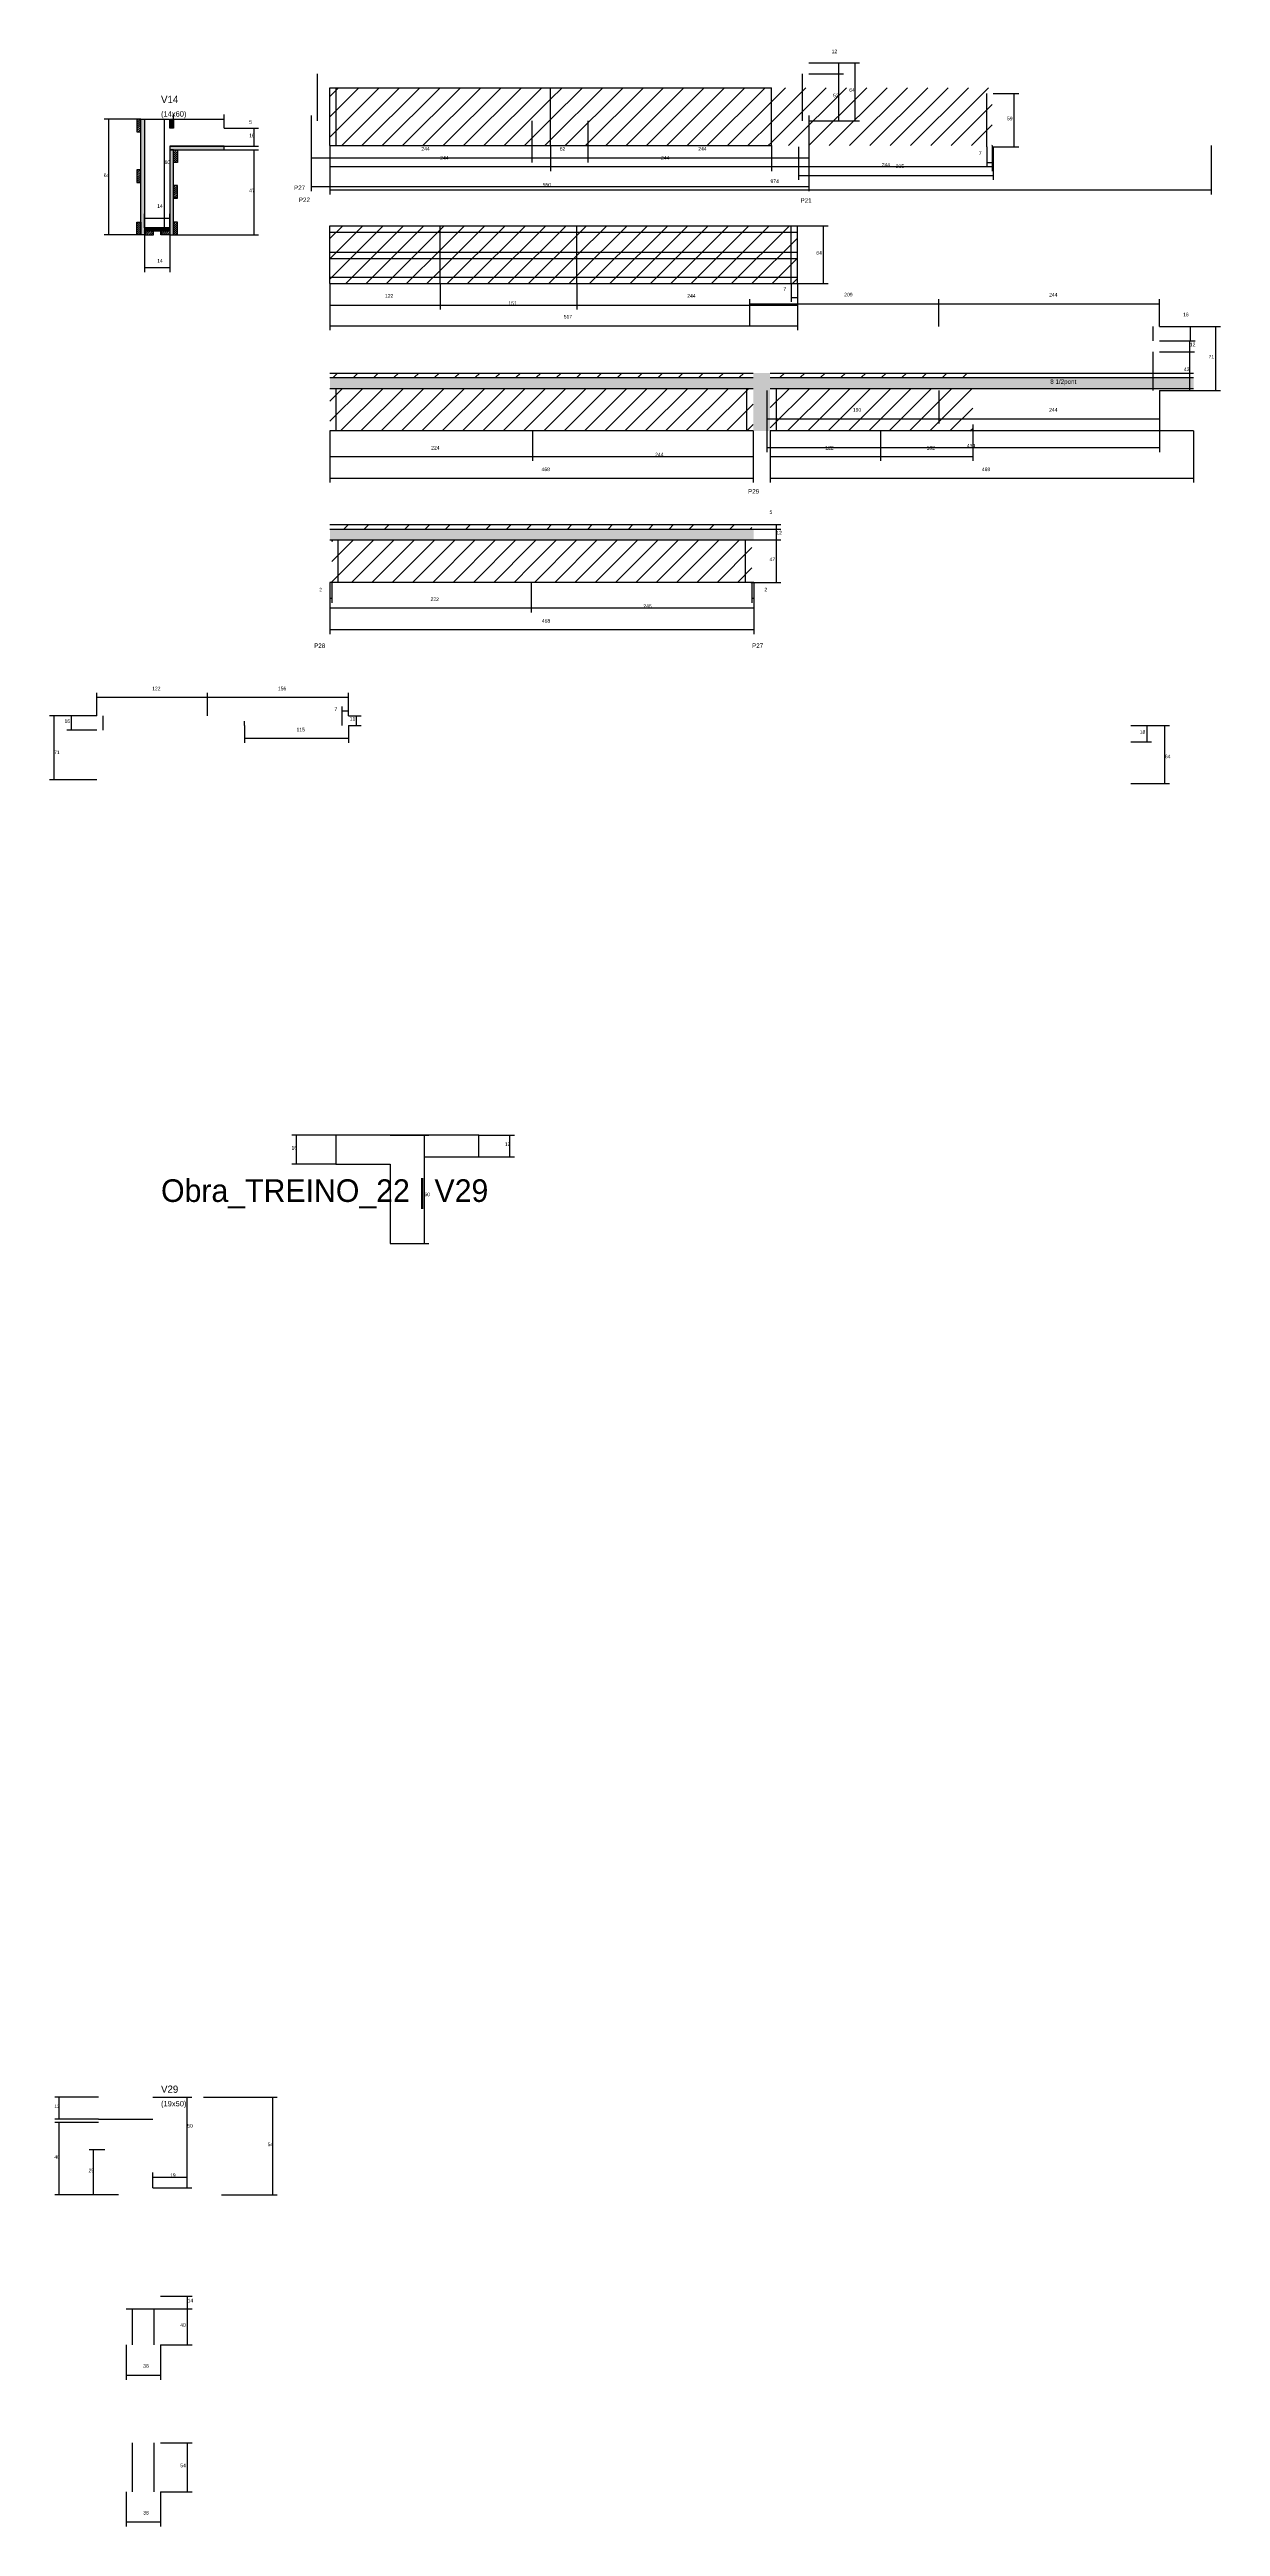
# Model space of a CAD drawing. Header units: metres. Extents: x -2848 to 22762, y -49062 to 1016.
# Drawn here: x 7877 to 9171, y -33474 to -30736 of the extents above; entities that cross this region are included whole.
import ezdxf

# ---------------------------------------------------------------- set-up
doc = ezdxf.new("R2010")
doc.units = ezdxf.units.M
for name, color, linetype in [('CONCRETO', 251, 'Continuous'), ('COTA', 4, 'Continuous'), ('Cota Seção (2x)', 4, 'Continuous'), ('Hachura', 253, 'Continuous'), ('LABEL_ID', 3, 'Continuous'), ('Madeira', 126, 'Continuous'), ('NOMENCLATURA', 7, 'Continuous'), ('Painéis', 200, 'Continuous'), ('SARR_2.2x7', 40, 'Continuous'), ('SARR_EDITAR', 141, 'Continuous'), ('Texto Seção', 7, 'Continuous')]:
    doc.layers.add(name, color=color, linetype=linetype)

msp = doc.modelspace()

# ---------------------------------------------------------------- hatches: boundary and pattern name
at = {"layer": 'COTA'}
h = msp.add_hatch(dxfattribs=at)
h.set_pattern_fill('AR-CONC', scale=0.03)
h.paths.add_polyline_path([(8673.2, -31110.5), (9141.2, -31110.5), (9141.2, -31098.5), (8673.2, -31098.5), (8673.2, -31093.5), (8654.6, -31093.5), (8654.6, -31098.5), (8186.6, -31098.5), (8186.6, -31110.5), (8654.6, -31110.5), (8654.6, -31157.5), (8673.2, -31157.5)])
h = msp.add_hatch(dxfattribs=at)
h.set_pattern_fill('AR-CONC', scale=0.03)
h.paths.add_polyline_path([(8186.6, -31266), (8186.6, -31278), (8655.1, -31278), (8655.1, -31266)])
at = {"layer": 'Hachura'}
h = msp.add_hatch(dxfattribs=at)
h.set_pattern_fill('ANSI31', scale=5)
h.paths.add_polyline_path([(8430.6, -30842), (8430.6, -30778), (8186.6, -30778), (8186.6, -30842)])
h = msp.add_hatch(dxfattribs=at)
h.set_pattern_fill('ANSI31', scale=5)
h.paths.add_polyline_path([(8430.6, -30778), (8430.6, -30842), (8674.6, -30842), (8674.6, -30778)])
h = msp.add_hatch(dxfattribs=at)
h.set_pattern_fill('ANSI31', scale=5)
h.paths.add_polyline_path([(8918.6, -30842), (8918.6, -30778), (8674.6, -30778), (8674.6, -30842)])
h = msp.add_hatch(dxfattribs=at)
h.set_pattern_fill('ANSI31', scale=0.5)
h.paths.add_polyline_path([(7977.7, -30812.8), (7973.3, -30812.8), (7973.3, -30812.8), (7973.3, -30826.8), (7973.3, -30826.8), (7977.7, -30826.8), (7977.7, -30826.8), (7977.7, -30812.8)])
h = msp.add_hatch(color=8, dxfattribs=at)
h.dxf.hatch_style = 1
h.paths.add_polyline_path([(7977.7, -30812.8), (7981.7, -30812.8), (7981.7, -30812.8), (7981.7, -30940.8), (7981.7, -30940.8), (7977.7, -30940.8), (7977.7, -30940.8), (7977.7, -30812.8)])
h = msp.add_hatch(color=8, dxfattribs=at)
h.dxf.hatch_style = 1
h.paths.add_polyline_path([(8009.7, -30812.8), (8013.7, -30812.8), (8013.7, -30812.8), (8013.7, -30822.8), (8013.7, -30822.8), (8009.7, -30822.8), (8009.7, -30822.8), (8009.7, -30812.8)])
h = msp.add_hatch(color=8, dxfattribs=at)
h.dxf.hatch_style = 1
h.paths.add_polyline_path([(8069.7, -30846.8), (8069.7, -30842.8), (8069.7, -30842.8), (8009.7, -30842.8), (8009.7, -30842.8), (8009.7, -30846.8), (8009.7, -30846.8), (8069.7, -30846.8)])
h = msp.add_hatch(color=8, dxfattribs=at)
h.dxf.hatch_style = 1
h.paths.add_polyline_path([(8013.7, -30846.8), (8009.7, -30846.8), (8009.7, -30846.8), (8009.7, -30940.8), (8009.7, -30940.8), (8013.7, -30940.8), (8013.7, -30940.8), (8013.7, -30846.8)])
h = msp.add_hatch(dxfattribs=at)
h.set_pattern_fill('ANSI31', scale=0.5)
h.paths.add_polyline_path([(8013.7, -30846.8), (8018.1, -30846.8), (8018.1, -30846.8), (8018.1, -30860.8), (8018.1, -30860.8), (8013.7, -30860.8), (8013.7, -30860.8), (8013.7, -30846.8)])
h = msp.add_hatch(dxfattribs=at)
h.set_pattern_fill('ANSI31', scale=0.5)
h.paths.add_polyline_path([(7973.3, -30883), (7977.7, -30883), (7977.7, -30883), (7977.7, -30869), (7977.7, -30869), (7973.3, -30869), (7973.3, -30869), (7973.3, -30883)])
h = msp.add_hatch(dxfattribs=at)
h.set_pattern_fill('ANSI31', scale=0.5)
h.paths.add_polyline_path([(8013.7, -30900.3), (8018.1, -30900.3), (8018.1, -30900.3), (8018.1, -30886.3), (8018.1, -30886.3), (8013.7, -30886.3), (8013.7, -30886.3), (8013.7, -30900.3)])
h = msp.add_hatch(dxfattribs=at)
h.set_pattern_fill('ANSI31', scale=0.5)
h.paths.add_polyline_path([(7977.7, -30940.8), (7973.3, -30940.8), (7973.3, -30940.8), (7973.3, -30926.8), (7973.3, -30926.8), (7977.7, -30926.8), (7977.7, -30926.8), (7977.7, -30940.8)])
h = msp.add_hatch(color=8, dxfattribs=at)
h.dxf.hatch_style = 1
h.paths.add_polyline_path([(8009.7, -30936.4), (8009.7, -30932.8), (8009.7, -30932.8), (7981.7, -30932.8), (7981.7, -30932.8), (7981.7, -30936.4), (7981.7, -30936.4), (8009.7, -30936.4)])
h = msp.add_hatch(dxfattribs=at)
h.set_pattern_fill('ANSI31', scale=0.5)
h.paths.add_polyline_path([(7991.7, -30940.8), (7991.7, -30936.4), (7991.7, -30936.4), (7981.7, -30936.4), (7981.7, -30936.4), (7981.7, -30940.8), (7981.7, -30940.8), (7991.7, -30940.8)])
h = msp.add_hatch(dxfattribs=at)
h.set_pattern_fill('ANSI31', scale=0.5)
h.paths.add_polyline_path([(7999.7, -30940.8), (7999.7, -30936.4), (7999.7, -30936.4), (8009.7, -30936.4), (8009.7, -30936.4), (8009.7, -30940.8), (8009.7, -30940.8), (7999.7, -30940.8)])
h = msp.add_hatch(dxfattribs=at)
h.set_pattern_fill('ANSI31', scale=0.5)
h.paths.add_polyline_path([(8013.7, -30940.8), (8018.1, -30940.8), (8018.1, -30940.8), (8018.1, -30926.8), (8018.1, -30926.8), (8013.7, -30926.8), (8013.7, -30926.8), (8013.7, -30940.8)])
h = msp.add_hatch(dxfattribs=at)
h.set_pattern_fill('ANSI31', scale=5)
h.paths.add_polyline_path([(8308.6, -30994.7), (8308.6, -30930.7), (8186.6, -30930.7), (8186.6, -30994.7)])
h = msp.add_hatch(dxfattribs=at)
h.set_pattern_fill('ANSI31', scale=5)
h.paths.add_polyline_path([(8459.6, -30994.7), (8459.6, -30930.7), (8308.6, -30930.7), (8308.6, -30994.7)])
h = msp.add_hatch(dxfattribs=at)
h.set_pattern_fill('ANSI31', scale=5)
h.paths.add_polyline_path([(8703.6, -30994.7), (8703.6, -30930.7), (8459.6, -30930.7), (8459.6, -30994.7)])
h = msp.add_hatch(dxfattribs=at)
h.set_pattern_fill('ANSI31', scale=5)
h.paths.add_polyline_path([(8186.6, -31093.5), (8186.6, -31098.5), (8410.6, -31098.5), (8410.6, -31093.5)])
h = msp.add_hatch(dxfattribs=at)
h.set_pattern_fill('ANSI31', scale=5)
h.paths.add_polyline_path([(8410.6, -31157.5), (8410.6, -31110.5), (8186.6, -31110.5), (8186.6, -31157.5)])
h = msp.add_hatch(dxfattribs=at)
h.set_pattern_fill('ANSI31', scale=5)
h.paths.add_polyline_path([(8410.6, -31093.5), (8410.6, -31098.5), (8654.6, -31098.5), (8654.6, -31093.5)])
h = msp.add_hatch(dxfattribs=at)
h.set_pattern_fill('ANSI31', scale=5)
h.paths.add_polyline_path([(8410.6, -31110.5), (8410.6, -31157.5), (8654.6, -31157.5), (8654.6, -31110.5)])
h = msp.add_hatch(dxfattribs=at)
h.set_pattern_fill('ANSI31', scale=5)
h.paths.add_polyline_path([(8673.2, -31093.5), (8673.2, -31098.5), (8795.2, -31098.5), (8795.2, -31093.5)])
h = msp.add_hatch(dxfattribs=at)
h.set_pattern_fill('ANSI31', scale=5)
h.paths.add_polyline_path([(8795.2, -31157.5), (8795.2, -31110.5), (8673.2, -31110.5), (8673.2, -31157.5)])
h = msp.add_hatch(dxfattribs=at)
h.set_pattern_fill('ANSI31', scale=5)
h.paths.add_polyline_path([(8897.2, -31098.5), (8897.2, -31093.5), (8795.2, -31093.5), (8795.2, -31098.5)])
h = msp.add_hatch(dxfattribs=at)
h.set_pattern_fill('ANSI31', scale=5)
h.paths.add_polyline_path([(8897.2, -31157.5), (8897.2, -31110.5), (8795.2, -31110.5), (8795.2, -31157.5)])
h = msp.add_hatch(dxfattribs=at)
h.set_pattern_fill('ANSI31', scale=5)
h.paths.add_polyline_path([(8409.1, -31266), (8409.1, -31261), (8188.6, -31261), (8188.6, -31266)])
h = msp.add_hatch(dxfattribs=at)
h.set_pattern_fill('ANSI31', scale=5)
h.paths.add_polyline_path([(8409.1, -31261), (8409.1, -31266), (8653.1, -31266), (8653.1, -31261)])
h = msp.add_hatch(dxfattribs=at)
h.set_pattern_fill('ANSI31', scale=5)
h.paths.add_polyline_path([(8409.1, -31325), (8409.1, -31278), (8188.6, -31278), (8188.6, -31325)])
h = msp.add_hatch(dxfattribs=at)
h.set_pattern_fill('ANSI31', scale=5)
h.paths.add_polyline_path([(8653.1, -31325), (8653.1, -31278), (8409.1, -31278), (8409.1, -31325)])

# ---------------------------------------------------------------- linework, layer by layer
at = {"layer": 'CONCRETO'}
msp.add_lwpolyline([(8351.1, -31960.1), (8351.1, -31936.1), (8193.1, -31936.1), (8193.1, -31968.1), (8253.1, -31968.1), (8253.1, -32056.1), (8291.1, -32056.1), (8291.1, -31970.1), (8291.1, -31960.1)], close=True, dxfattribs=at)
at = {"layer": 'COTA'}
for p, q in [((8715.8, -30750.6), (8754.3, -30750.6)), ((8715.8, -30750.6), (8772.1, -30750.6)), ((8749.3, -30762.6), (8749.3, -30750.6)), ((8767.1, -30814.6), (8767.1, -30750.6)), ((8715.8, -30762.6), (8754.3, -30762.6)), ((8715.8, -30762.6), (8754.3, -30762.6)), ((8749.3, -30814.6), (8749.3, -30762.6)), ((8013.7, -30812.8), (8013.7, -30807.8)), ((8069.7, -30822.8), (8069.7, -30807.8)), ((8165.8, -30808.6), (8165.8, -30892.3)), ((8715.8, -30808.6), (8715.8, -30892.3)), ((8919.6, -30784.6), (8948.1, -30784.6)), ((8943.1, -30843.6), (8943.1, -30784.6)), ((7977.7, -30812.8), (7937.3, -30812.8)), ((7942.3, -30940.8), (7942.3, -30812.8)), ((8013.7, -30812.8), (8069.7, -30812.8)), ((8069.7, -30822.8), (8107.9, -30822.8)), ((8102.9, -30842.8), (8102.9, -30822.8)), ((8165.8, -30814.6), (8165.8, -30860.7)), ((8409.8, -30814.6), (8409.8, -30860.7)), ((8409.8, -30814.6), (8409.8, -30860.7)), ((8471.8, -30814.6), (8471.8, -30860.7)), ((8471.8, -30814.6), (8471.8, -30860.7)), ((8715.8, -30814.6), (8754.3, -30814.6)), ((8715.8, -30814.6), (8715.8, -30860.7)), ((8715.8, -30814.6), (8772.1, -30814.6)), ((8069.7, -30842.8), (8107.9, -30842.8)), ((8069.7, -30846.8), (8107.9, -30846.8)), ((8102.9, -30940.8), (8102.9, -30846.8)), ((8165.8, -30855.7), (8409.8, -30855.7)), ((8186.6, -30842), (8186.6, -30870.2)), ((8186.6, -30842), (8186.6, -30896.1)), ((8409.8, -30855.7), (8471.8, -30855.7)), ((8430.6, -30842), (8430.6, -30870.2)), ((8430.6, -30842), (8430.6, -30870.2)), ((8471.8, -30855.7), (8715.8, -30855.7)), ((8674.6, -30842), (8674.6, -30870.2)), ((8674.6, -30842), (8674.6, -30870.2)), ((8704.6, -30843.6), (8704.6, -30880)), ((8912.6, -30843.6), (8912.6, -30865.6)), ((8912.6, -30860.6), (8919.6, -30860.6)), ((8918.6, -30842), (8918.6, -30870.2)), ((8919.6, -30843.6), (8919.6, -30880)), ((8919.6, -30843.6), (8919.6, -30865.6)), ((8919.6, -30843.6), (8948.1, -30843.6)), ((9160.6, -30842), (9160.6, -30896.1)), ((8165.8, -30887.3), (8715.8, -30887.3)), ((8186.6, -30865.2), (8430.6, -30865.2)), ((8186.6, -30891.1), (9160.6, -30891.1)), ((8430.6, -30865.2), (8674.6, -30865.2)), ((8674.6, -30865.2), (8918.6, -30865.2)), ((8704.6, -30875), (8919.6, -30875)), ((7973.3, -30940.8), (7937.3, -30940.8)), ((7981.7, -30940.8), (7981.7, -30981.9)), ((8009.7, -30940.8), (8009.7, -30981.9)), ((8018.1, -30940.8), (8107.9, -30940.8)), ((8703.6, -30930.7), (8737.3, -30930.7)), ((8732.3, -30994.7), (8732.3, -30930.7)), ((7981.7, -30976.9), (8009.7, -30976.9)), ((8186.6, -30994.7), (8186.6, -31023.3)), ((8186.6, -30994.7), (8186.6, -31046.3)), ((8308.6, -30994.7), (8308.6, -31023.3)), ((8308.6, -30994.7), (8308.6, -31023.3)), ((8459.6, -30994.7), (8459.6, -31023.3)), ((8459.6, -30994.7), (8459.6, -31023.3)), ((8696.6, -30994.7), (8696.6, -31014.9)), ((8703.6, -30994.7), (8703.6, -31023.3)), ((8703.6, -30994.7), (8737.3, -30994.7)), ((8703.6, -30994.7), (8703.6, -31046.3)), ((8703.6, -30994.7), (8703.6, -31014.9)), ((8186.6, -31018.3), (8308.6, -31018.3)), ((8308.6, -31018.3), (8459.6, -31018.3)), ((8459.6, -31018.3), (8703.6, -31018.3)), ((8650.6, -31041.9), (8650.6, -31012)), ((8650.6, -31017), (8859.6, -31017)), ((8696.6, -31009.9), (8703.6, -31009.9)), ((8859.6, -31041.9), (8859.6, -31012)), ((8859.6, -31041.9), (8859.6, -31012)), ((8859.6, -31017), (9103.6, -31017)), ((9103.6, -31041.9), (9103.6, -31012)), ((8186.6, -31041.3), (8703.6, -31041.3)), ((9103.6, -31041.9), (9170.9, -31041.9)), ((9103.6, -31041.9), (9142.8, -31041.9)), ((9137.8, -31057.9), (9137.8, -31041.9)), ((9165.9, -31112.9), (9165.9, -31041.9)), ((9103.6, -31057.9), (9142.1, -31057.9)), ((9103.6, -31057.9), (9142.8, -31057.9)), ((9103.6, -31069.9), (9142.1, -31069.9)), ((9103.6, -31069.9), (9142.1, -31069.9)), ((9137.1, -31069.9), (9137.1, -31057.9)), ((9137.1, -31112.9), (9137.1, -31069.9)), ((8669.6, -31112.9), (8669.6, -31149.3)), ((8669.6, -31112.9), (8669.6, -31180.9)), ((8859.6, -31112.9), (8859.6, -31149.3)), ((8859.6, -31112.9), (8859.6, -31149.3)), ((9103.6, -31112.9), (9103.6, -31149.3)), ((9103.6, -31112.9), (9103.6, -31180.9)), ((9103.6, -31112.9), (9142.1, -31112.9)), ((9103.6, -31112.9), (9170.9, -31112.9)), ((8186.6, -31157.5), (8186.6, -31190.7)), ((8186.6, -31157.5), (8186.6, -31214.6)), ((8410.6, -31157.5), (8410.6, -31190.7)), ((8410.6, -31157.5), (8410.6, -31190.7)), ((8654.6, -31157.5), (8654.6, -31190.7)), ((8654.6, -31157.5), (8654.6, -31214.6)), ((8669.6, -31144.3), (8859.6, -31144.3)), ((8673.2, -31157.5), (8673.2, -31190.7)), ((8673.2, -31157.5), (8673.2, -31214.6)), ((8795.2, -31157.5), (8795.2, -31190.7)), ((8795.2, -31157.5), (8795.2, -31190.7)), ((8859.6, -31144.3), (9103.6, -31144.3)), ((8897.2, -31150.5), (8897.2, -31190.7)), ((9141.2, -31157.5), (9141.2, -31214.6)), ((8186.6, -31185.7), (8410.6, -31185.7)), ((8410.6, -31185.7), (8654.6, -31185.7)), ((8669.6, -31175.9), (9103.6, -31175.9)), ((8673.2, -31185.7), (8795.2, -31185.7)), ((8795.2, -31185.7), (8897.2, -31185.7)), ((8186.6, -31209.6), (8654.6, -31209.6)), ((8673.2, -31209.6), (9141.2, -31209.6)), ((8652, -31261), (8685.1, -31261)), ((8652, -31266), (8685.1, -31266)), ((8652, -31266), (8685.1, -31266)), ((8680.1, -31266), (8680.1, -31261)), ((8680.1, -31278), (8680.1, -31266)), ((8652, -31278), (8685.1, -31278)), ((8652, -31278), (8685.1, -31278)), ((8680.1, -31325), (8680.1, -31278)), ((8186.6, -31325), (8186.6, -31358.2)), ((8186.6, -31325), (8186.6, -31382.1)), ((8186.6, -31325), (8186.6, -31347.5)), ((8188.6, -31325), (8188.6, -31347.5)), ((8409.1, -31325), (8409.1, -31358.2)), ((8409.1, -31325), (8409.1, -31358.2)), ((8652, -31325), (8685.1, -31325)), ((8653.1, -31325), (8653.1, -31347.5)), ((8655.1, -31325), (8655.1, -31358.2)), ((8655.1, -31325), (8655.1, -31382.1)), ((8655.1, -31325), (8655.1, -31347.5)), ((8186.6, -31342.5), (8188.6, -31342.5)), ((8186.6, -31353.2), (8409.1, -31353.2)), ((8409.1, -31353.2), (8655.1, -31353.2)), ((8653.1, -31342.5), (8655.1, -31342.5)), ((8186.6, -31377.1), (8655.1, -31377.1)), ((7929.2, -31472.4), (7929.2, -31447)), ((7929.2, -31452), (8051.2, -31452)), ((8051.2, -31472.4), (8051.2, -31447)), ((8051.2, -31472.4), (8051.2, -31447)), ((8051.2, -31452), (8207.2, -31452)), ((8200.3, -31472.4), (8200.3, -31462.1)), ((8200.3, -31467.1), (8207.3, -31467.1)), ((8207.2, -31472.4), (8207.2, -31447)), ((8207.3, -31472.4), (8207.3, -31462.1)), ((7929.2, -31472.4), (7876.8, -31472.4)), ((7881.8, -31543.4), (7881.8, -31472.4)), ((7929.2, -31472.4), (7895.9, -31472.4)), ((7929.2, -31488.4), (7895.9, -31488.4)), ((7900.9, -31488.4), (7900.9, -31472.4)), ((8092.2, -31483.4), (8092.2, -31502.4)), ((8207.2, -31472.4), (8221.2, -31472.4)), ((8207.2, -31483.4), (8221.2, -31483.4)), ((8207.2, -31483.4), (8207.2, -31502.4)), ((8216.2, -31483.4), (8216.2, -31472.4)), ((9071.8, -31483.4), (9094.8, -31483.4)), ((9071.8, -31483.4), (9114.5, -31483.4)), ((9089.8, -31501.4), (9089.8, -31483.4)), ((9109.5, -31547.4), (9109.5, -31483.4)), ((8092.2, -31497.4), (8207.2, -31497.4)), ((9071.8, -31501.4), (9094.8, -31501.4)), ((7929.2, -31543.4), (7876.8, -31543.4)), ((9071.8, -31547.4), (9114.5, -31547.4)), ((8193.1, -31936.1), (8144.7, -31936.1)), ((8149.7, -31968.1), (8149.7, -31936.1)), ((8351.1, -31936.1), (8390.5, -31936.1)), ((8351.1, -31960.1), (8390.5, -31960.1)), ((8385.5, -31960.1), (8385.5, -31936.1)), ((8193.1, -31968.1), (8144.7, -31968.1)), ((7931, -33000), (7882.6, -33000)), ((7887.6, -33024), (7887.6, -33000)), ((8047, -33000), (8128.4, -33000)), ((8123.4, -33108), (8123.4, -33000)), ((7931, -33024), (7882.6, -33024)), ((7931, -33028), (7882.6, -33028)), ((7887.6, -33108), (7887.6, -33028)), ((7938, -33058), (7920.4, -33058)), ((7925.4, -33108), (7925.4, -33058)), ((7953, -33108), (7882.6, -33108)), ((7938, -33108), (7920.4, -33108)), ((8067, -33108), (8128.4, -33108)), ((7999.3, -33219.8), (8034.4, -33219.8)), ((8029.4, -33233.8), (8029.4, -33219.8)), ((7999.3, -33233.8), (8034.4, -33233.8)), ((7999.3, -33233.8), (8034.4, -33233.8)), ((8029.4, -33273.8), (8029.4, -33233.8)), ((7961.3, -33273.8), (7961.3, -33312.2)), ((7999.3, -33273.8), (7999.3, -33312.2)), ((7999.3, -33273.8), (8034.4, -33273.8)), ((7961.3, -33307.2), (7999.3, -33307.2)), ((7999.3, -33382.1), (8034.4, -33382.1)), ((8029.4, -33436.1), (8029.4, -33382.1)), ((7961.3, -33436.1), (7961.3, -33474.5)), ((7999.3, -33436.1), (7999.3, -33474.5)), ((7999.3, -33436.1), (8034.4, -33436.1)), ((7961.3, -33469.5), (7999.3, -33469.5))]:
    msp.add_line(p, q, dxfattribs=at)
at = {"layer": 'Cota Seção (2x)'}
for p, q in [((7981.7, -30812.8), (8009, -30812.8)), ((8004, -30932.8), (8004, -30812.8)), ((7981.7, -30932.8), (7981.7, -30917.4)), ((8009.7, -30932.8), (8009.7, -30917.4)), ((7981.7, -30922.4), (8009.7, -30922.4)), ((7981.7, -30932.8), (8009, -30932.8)), ((8253.1, -31936.1), (8296.1, -31936.1)), ((8291.1, -32056.1), (8291.1, -31936.1)), ((8253.1, -32056.1), (8296.1, -32056.1)), ((7991, -33000), (8034, -33000)), ((8029, -33100), (8029, -33000)), ((7991, -33100), (7991, -33083.2)), ((7991, -33088.2), (8029, -33088.2)), ((7991, -33100), (8034, -33100)), ((8029, -33100), (8029, -33083.2))]:
    msp.add_line(p, q, dxfattribs=at)
at = {"layer": 'Madeira'}
for points in [[(7977.7, -30812.8), (7973.3, -30812.8), (7973.3, -30826.8), (7977.7, -30826.8)], [(8013.7, -30846.8), (8018.1, -30846.8), (8018.1, -30860.8), (8013.7, -30860.8)], [(7973.3, -30883), (7977.7, -30883), (7977.7, -30869), (7973.3, -30869)], [(8013.7, -30900.3), (8018.1, -30900.3), (8018.1, -30886.3), (8013.7, -30886.3)], [(7977.7, -30940.8), (7973.3, -30940.8), (7973.3, -30926.8), (7977.7, -30926.8)], [(7991.7, -30940.8), (7991.7, -30936.4), (7981.7, -30936.4), (7981.7, -30940.8)], [(7999.7, -30940.8), (7999.7, -30936.4), (8009.7, -30936.4), (8009.7, -30940.8)], [(8013.7, -30940.8), (8018.1, -30940.8), (8018.1, -30926.8), (8013.7, -30926.8)]]:
    msp.add_lwpolyline(points, close=True, dxfattribs=at)
at = {"layer": 'Painéis'}
for p, q in [((8186.6, -30778), (8674.6, -30778)), ((8186.6, -30842), (8186.6, -30778)), ((8430.6, -30842), (8430.6, -30778)), ((8674.6, -30842), (8674.6, -30778)), ((8009.7, -30842.8), (8069.7, -30842.8)), ((8186.6, -30842), (8674.6, -30842)), ((7981.7, -30932.8), (8009.7, -30932.8)), ((8186.6, -30930.7), (8703.6, -30930.7)), ((8186.6, -30994.7), (8186.6, -30930.7)), ((8308.6, -30994.7), (8308.6, -30930.7)), ((8459.6, -30994.7), (8459.6, -30930.7)), ((8703.6, -30994.7), (8703.6, -30930.7)), ((8186.6, -30994.7), (8703.6, -30994.7)), ((7931, -33024), (7991, -33024)), ((7991, -33100), (8029, -33100)), ((7961.3, -33233.8), (7999.3, -33233.8))]:
    msp.add_line(p, q, dxfattribs=at)
for points in [[(7977.7, -30812.8), (7981.7, -30812.8), (7981.7, -30940.8), (7977.7, -30940.8)], [(8009.7, -30812.8), (8013.7, -30812.8), (8013.7, -30822.8), (8009.7, -30822.8)], [(8069.7, -30846.8), (8069.7, -30842.8), (8009.7, -30842.8), (8009.7, -30846.8)], [(8013.7, -30846.8), (8009.7, -30846.8), (8009.7, -30940.8), (8013.7, -30940.8)], [(8009.7, -30936.4), (8009.7, -30932.8), (7981.7, -30932.8), (7981.7, -30936.4)]]:
    msp.add_lwpolyline(points, close=True, dxfattribs=at)
for points in [[(8186.6, -31093.5), (8654.6, -31093.5)], [(8186.6, -31098.5), (8654.6, -31098.5)], [(8186.6, -31110.5), (8654.6, -31110.5)], [(8673.2, -31093.5), (9141.2, -31093.5)], [(8673.2, -31098.5), (9141.2, -31098.5)], [(8673.2, -31110.5), (9141.2, -31110.5)], [(8654.6, -31157.5), (8186.6, -31157.5)], [(9141.2, -31157.5), (8673.2, -31157.5)], [(8186.6, -31261), (8655.1, -31261)], [(8186.6, -31266), (8655.1, -31266)], [(8186.6, -31278), (8655.1, -31278)], [(8655.1, -31325), (8186.6, -31325)]]:
    msp.add_lwpolyline(points, dxfattribs=at)
at = {"layer": 'SARR_2.2x7'}
for p, q in [((8172.8, -30814.6), (8172.8, -30762.6)), ((8193.6, -30842), (8193.6, -30778)), ((8708.8, -30814.6), (8708.8, -30762.6)), ((8912.6, -30843.6), (8912.6, -30784.6)), ((8186.6, -30937.7), (8308.6, -30937.7)), ((8308.6, -30937.7), (8459.6, -30937.7)), ((8459.6, -30937.7), (8703.6, -30937.7)), ((8696.6, -30994.7), (8696.6, -30930.7)), ((8186.6, -30959.7), (8308.6, -30959.7)), ((8186.6, -30966.7), (8308.6, -30966.7)), ((8308.6, -30959.7), (8459.6, -30959.7)), ((8308.6, -30966.7), (8459.6, -30966.7)), ((8459.6, -30959.7), (8703.6, -30959.7)), ((8459.6, -30966.7), (8703.6, -30966.7)), ((8186.6, -30987.7), (8308.6, -30987.7)), ((8308.6, -30987.7), (8459.6, -30987.7)), ((8459.6, -30987.7), (8703.6, -30987.7)), ((9096.6, -31057.9), (9096.6, -31041.9)), ((9096.6, -31112.9), (9096.6, -31069.9)), ((8193.6, -31157.5), (8193.6, -31110.5)), ((8647.6, -31157.5), (8647.6, -31110.5)), ((8680.2, -31157.5), (8680.2, -31110.5)), ((8195.6, -31325), (8195.6, -31278)), ((8646.1, -31325), (8646.1, -31278)), ((7936.2, -31488.4), (7936.2, -31472.4)), ((8200.3, -31483.4), (8200.3, -31472.4)), ((7968.3, -33273.8), (7968.3, -33233.8)), ((7992.3, -33273.8), (7992.3, -33233.8)), ((7968.3, -33436.1), (7968.3, -33382.1)), ((7992.3, -33436.1), (7992.3, -33382.1))]:
    msp.add_line(p, q, dxfattribs=at)
at = {"layer": 'SARR_EDITAR'}
msp.add_line((8092.2, -31483.4), (8092.2, -31478.4), dxfattribs=at)

# ---------------------------------------------------------------- texts
at = {"layer": 'COTA'}
for s, p in [('12', (8741.2, -30739.9)), ('64', (8760.6, -30782.6)), ('52', (8742.8, -30788.6)), ('5', (8097.4, -30817.8)), ('10', (8097.4, -30832.8)), ('59', (8935, -30814.1)), ('244', (8287.8, -30847.6)), ('244', (8308.6, -30857.7)), ('62', (8440.8, -30847.6)), ('244', (8552.6, -30857.7)), ('244', (8593.8, -30847.6)), ('244', (8796.6, -30865.2)), ('215', (8812.1, -30866.9)), ('7', (8903.8, -30852.5)), ('64', (7936.8, -30876.8)), ('47', (8097.4, -30893.8)), ('550', (8421.8, -30887.3)), ('974', (8673.6, -30883.5)), ('14', (7995.7, -30971.4)), ('64', (8724.2, -30962.7)), ('7', (8688, -31002.3)), ('122', (8247.6, -31010.2)), ('151', (8383.9, -31018.3)), ('244', (8581.6, -31010.2)), ('209', (8755.1, -31008.8)), ('244', (8981.6, -31008.9)), ('16', (9129.7, -31030.8)), ('517', (8445.1, -31033.2)), ('12', (9137.1, -31063.9)), ('71', (9157.8, -31077.4)), ('43', (9130.6, -31091.4)), ('190', (8764.6, -31136.2)), ('244', (8981.6, -31136.2)), ('224', (8298.6, -31178.1)), ('244', (8546.2, -31185.7)), ('122', (8734.2, -31178.1)), ('102', (8846.2, -31178.1)), ('434', (8890.6, -31175.9)), ('468', (8420.6, -31202)), ('468', (8907.2, -31202)), ('5', (8672.5, -31249.2)), ('12', (8680.1, -31272)), ('47', (8672.6, -31301.5)), ('2', (8174.9, -31335)), ('222', (8297.9, -31345.6)), ('246', (8533.1, -31353.2)), ('2', (8666.9, -31335)), ('468', (8420.9, -31369.5)), ('122', (7990.2, -31444.4)), ('156', (8129.2, -31444.4)), ('7', (8191.7, -31467.1)), ('16', (7893.3, -31480.4)), ('115', (8149.7, -31489.8)), ('11', (8208.6, -31477.9)), ('18', (9081.7, -31492.4)), ('71', (7881.8, -31514.9)), ('64', (9109.5, -31519.4)), ('16', (8144.2, -31952.1)), ('12', (8380, -31948.1)), ('12', (7882.1, -33012)), ('54', (8117.9, -33054)), ('40', (7882.1, -33068)), ('25', (7919.9, -33083)), ('14', (8029.4, -33226.8)), ('40', (8021.3, -33253.8)), ('38', (7980.3, -33299)), ('54', (8021.3, -33409.1)), ('38', (7980.3, -33461.3))]:
    msp.add_text(s, height=4, dxfattribs=at).set_placement(p)
at = {"layer": 'Cota Seção (2x)'}
for s, p in [('60', (8004, -30862.5)), ('14', (7995.7, -30910.9)), ('60', (8291.1, -32003.7)), ('50', (8029, -33033.5)), ('19', (8010, -33088.2))]:
    msp.add_text(s, height=4, dxfattribs=at).set_placement(p)
at = {"layer": 'LABEL_ID'}
msp.add_text('Obra_TREINO_22 | V29', height=25, dxfattribs=at).set_placement((8000, -32010))
at = {"layer": 'NOMENCLATURA'}
for s, p in [('P27', (8147, -30891.2)), ('P22', (8152.3, -30904.5)), ('P21', (8706.8, -30905.3)), ('8 1/2pont', (8982.8, -31105.5)), ('P29', (8648.8, -31226.9)), ('P28', (8169.2, -31397.5)), ('P27', (8653.2, -31397.5))]:
    msp.add_text(s, height=5, dxfattribs=at).set_placement(p)
at = {"layer": 'Texto Seção'}
for s, height, p in [('V14', 8, (8000, -30795)), ('(14x60)', 6, (8000, -30810)), ('V29', 8, (8000, -32995)), ('(19x50)', 6, (8000, -33010))]:
    msp.add_text(s, height=height, dxfattribs=at).set_placement(p)

doc.saveas('drawing.dxf')
